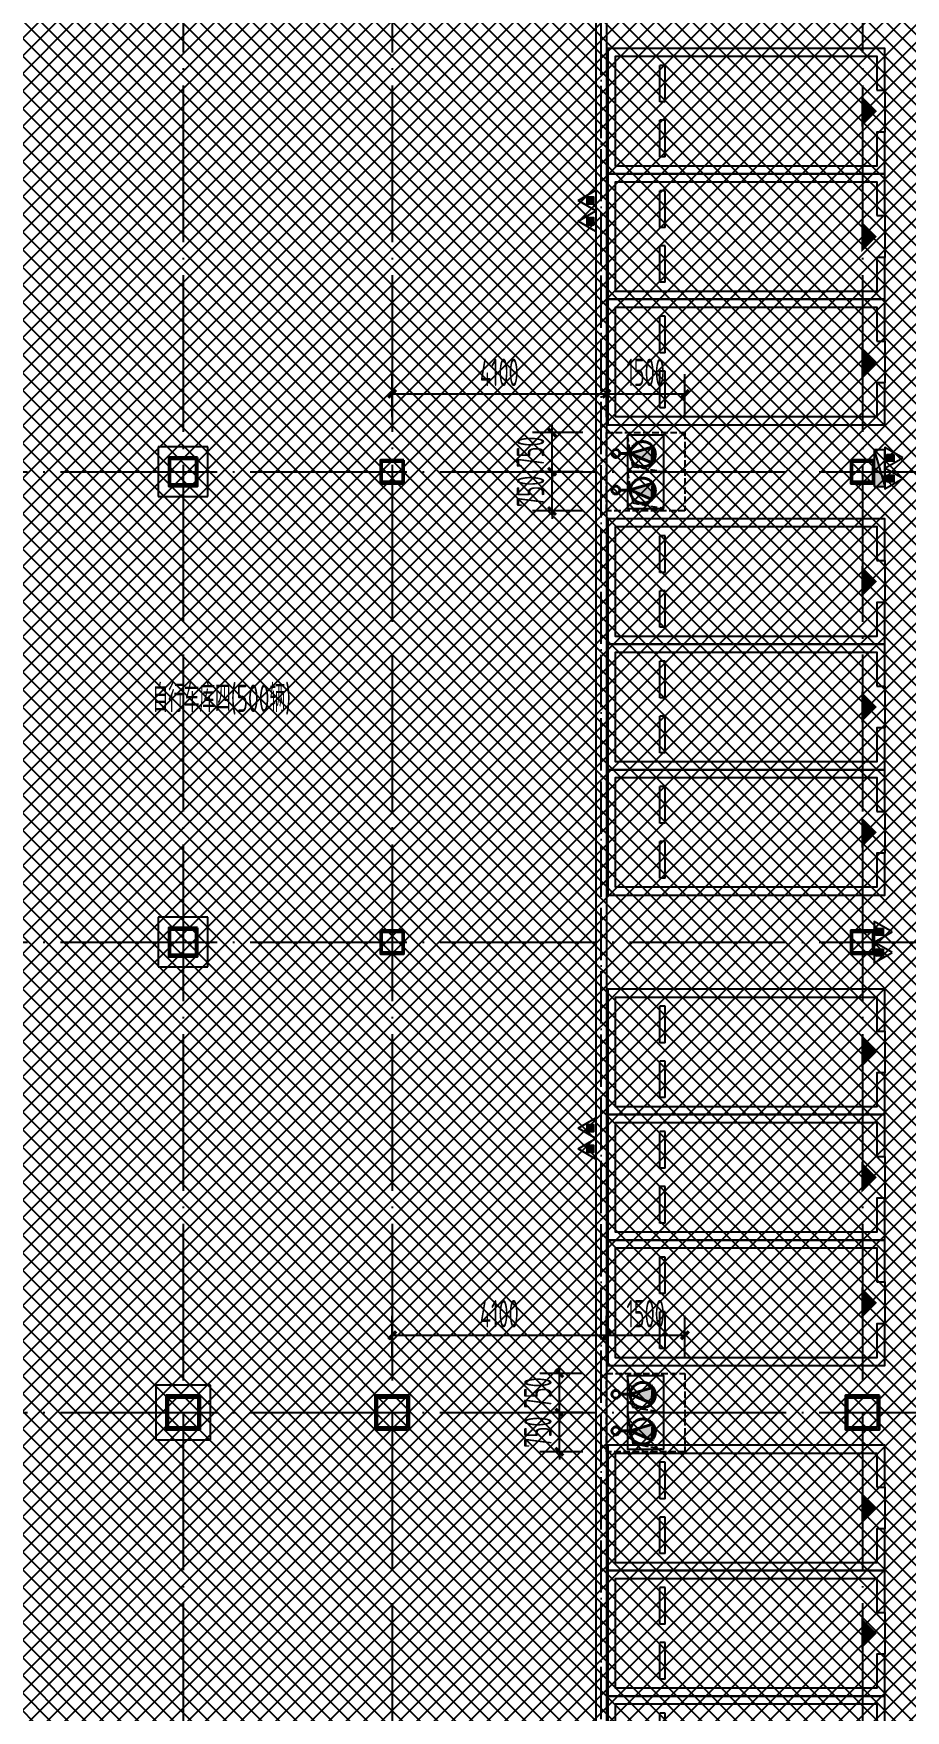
# Model space of a CAD drawing. Extents: x -473190 to 2138458, y -81875 to 2633646.
# Drawn here: x 474875 to 491559, y -33508 to -1423 of the extents above; entities that cross this region are included whole.
import ezdxf

# ---------------------------------------------------------------- set-up
doc = ezdxf.new("R2010")
doc.units = 0
doc.header["$LTSCALE"] = 1000
for name, pattern in [('DASH', [0.35, 0.25, -0.1]), ('DOTE', [2.42, 2, -0.2, 0.02, -0.2]), ('排水', [1.1, 1, -0.1])]:
    doc.linetypes.add(name, pattern=pattern)
for name, color, linetype in [('00-停车位', 67, 'Continuous'), ('A-COLUMN', 2, 'Continuous'), ('A-ROOM_NAME', 23, 'Continuous'), ('A-WALL', 2, 'Continuous'), ('DOTE', 1, 'DOTE'), ('PUB_DIM', 3, 'Continuous'), ('RF-QT', 30, 'Continuous'), ('W-EQUIP_消火栓', 7, 'Continuous'), ('W-EQUIP_灭火器', 7, 'Continuous'), ('排水', 4, 'Continuous'), ('集水坑', 4, 'Continuous')]:
    doc.layers.add(name, color=color, linetype=linetype)
doc.layers.add('GPS-污水', color=2, linetype='排水', lineweight=40)
doc.layers.add('钢柱', color=51, linetype='Continuous', lineweight=35)
doc.styles.add('8B2_02', font='tssdeng.shx', dxfattribs={"width": 0.6, "bigfont": 'TSSDCHN.shx'})
doc.styles.add('_TCH_DIM_T3', font='tssdeng.shx', dxfattribs={"width": 0.564706, "bigfont": '@@@tssdchn.shx'})
doc.styles.get("Standard").update_dxf_attribs({"font": 'gbenor.shx', "bigfont": 'gbcbig.shx'})
doc.dimstyles.new('_TCH_ARCH&&150', dxfattribs={"dimtxt": 525, "dimasz": 150, "dimexe": 375, "dimexo": 450, "dimgap": 150, "dimtad": 1, "dimdec": 0, "dimzin": 0, "dimdsep": 46, "dimtxsty": '_TCH_DIM_T3', "dimblk": 'ARCHTICK', "dimcen": 0.09, "dimclrt": 7, "dimazin": 2, "dimtfac": 1, "dimtdec": 0, "dimtix": 1, "dimtmove": 2, "dimatfit": 3, "dimfxl": 0, "dimtolj": 1, "dimtzin": 0, "dimarcsym": 0})

# ---------------------------------------------------------------- blocks, each defined once
blk = doc.blocks.new('车位2400x5300')
at = {"layer": '00-停车位', "color": 251}
for p, q in [((-875, -1000), (-175, -1000)), ((-875, -1100), (-875, -1000)), ((-875, -1100), (-175, -1100)), ((-175, -1100), (-175, -1000)), ((175, -1000), (875, -1000)), ((175, -1100), (175, -1000)), ((175, -1100), (875, -1100)), ((875, -1100), (875, -1000)), ((400, -5300), (-400, -5300))]:
    blk.add_line(p, q, dxfattribs=at)
blk.add_lwpolyline([(400, -5150), (400, -5300), (1200, -5300), (1200, 0), (-1200, 0), (-1200, -5300), (-400, -5300), (-400, -5150), (-1050, -5150), (-1050, -150), (1050, -150), (1050, -5150), (400, -5150)], dxfattribs=at)
blk.add_lwpolyline([(0, -5150, 0, 600, 0), (0, -4850, 600, 600, 0)], format="xyseb", dxfattribs=at)
blk = doc.blocks.new('$SB01_1')
h = blk.add_hatch(color=256)
h.dxf.hatch_style = 1
h.paths.add_polyline_path([(-0.381, -0.323), (0.5, 0), (-0.381, 0.323)])
h.paths.add_polyline_path([(0, 0), (0.002, 0), (0.002, 0.001), (0, 0.001)], flags=24)
h.paths.add_polyline_path([(0, -0.002), (0.003, -0.002), (0.003, -0.001), (0, -0.001)], flags=24)
h.paths.add_polyline_path([(0, -0.003), (0.003, -0.003), (0.003, -0.002), (0, -0.002)], flags=24)
for p, q in [((0.5, 0), (-0.381, 0.323)), ((-0.381, 0.323), (-0.381, -0.323)), ((0.5, 0), (-0.381, -0.323))]:
    blk.add_line(p, q)
blk.add_circle((0, 0), 0.5)
at = {"flags": 1}
for tag, p in [('UNIT', (0, 0)), ('SPEC', (0, -0.002)), ('WHAT', (0, -0.003))]:
    blk.add_attdef(tag, p, '', height=0.001, dxfattribs=at)
blk = doc.blocks.new('人防集水坑')
at = {"layer": 'GPS-污水', "linetype": '排水'}
for p, q in [((307486, 701151), (307284, 701151)), ((307486, 700451), (307284, 700451))]:
    blk.add_line(p, q, dxfattribs=at)
for centre in [(307561, 701151), (307561, 700451)]:
    blk.add_circle(centre, 75, dxfattribs=at)
at = {"layer": '集水坑', "linetype": 'DASH', "ltscale": 0.5}
blk.add_lwpolyline([(306241, 700051), (306241, 701551), (307741, 701551), (307741, 700051)], close=True, dxfattribs=at)
at = {"layer": '集水坑', "linetype": 'Continuous', "ltscale": 0.5}
for points in [[(306641, 701501), (306641, 700801), (307341, 700801), (307341, 701501)], [(306641, 700801), (306641, 700101), (307341, 700101), (307341, 700801)]]:
    blk.add_lwpolyline(points, close=True, dxfattribs=at)
at = {"layer": '集水坑', "linetype": 'DASH', "ltscale": 0.5}
for points in [[(307341, 700801), (307237, 701397), (306641, 701501)], [(307347, 700101), (307243, 700697), (306647, 700801)]]:
    blk.add_lwpolyline(points, dxfattribs=at)
at = {"layer": 'GPS-污水', "linetype": '排水', "xscale": -480.0000000000002, "yscale": 480.0000000000002, "zscale": 480.0000000000002, "rotation": 176.2535374729293}
for p in [(307045, 701164, 0), (307045, 700464, 0)]:
    blk.add_blockref('$SB01_1', p, dxfattribs=at)
blk = doc.blocks.new('_ArchTick')
at = {"color": 0, "linetype": 'ByBlock', "const_width": 0.4}
blk.add_lwpolyline([(-0.5, -0.5), (0.5, 0.5)], dxfattribs=at)
blk = doc.blocks.new('*D5207')
at = {"layer": 'Defpoints', "color": 0, "transparency": 16777216}
for p in [(47384, -212418), (48284, -212418), (48284, -213168)]:
    blk.add_point(p, dxfattribs=at)
at = {"layer": 'PUB_DIM', "color": 0, "lineweight": -2, "transparency": 16777216}
for p, q in [((47384, -212418), (47384, -212268)), ((47834, -212418), (47009, -212418)), ((47384, -213168), (47384, -212418)), ((47834, -213168), (47009, -213168)), ((47384, -213168), (47384, -213318))]:
    blk.add_line(p, q, dxfattribs=at)
at = {"layer": 'PUB_DIM', "color": 0, "lineweight": -2, "transparency": 16777216, "xscale": 150, "yscale": 150, "zscale": 150}
for p, rotation in [((47384, -212418), 270), ((47384, -213168), 90)]:
    blk.add_blockref('_ArchTick', p, dxfattribs=dict(at, rotation=rotation))
at = {"layer": 'PUB_DIM', "color": 7, "transparency": 16777216, "insert": (46972, -212793), "char_height": 525, "attachment_point": 5, "rotation": 90, "style": '_TCH_DIM_T3'}
blk.add_mtext('\\A1;750', dxfattribs=at)
blk = doc.blocks.new('*D5208')
at = {"layer": 'Defpoints', "color": 0, "transparency": 16777216}
for p in [(47384, -211668), (48284, -211668), (48284, -212418)]:
    blk.add_point(p, dxfattribs=at)
at = {"layer": 'PUB_DIM', "color": 0, "lineweight": -2, "transparency": 16777216}
for p, q in [((47834, -211668), (47009, -211668)), ((47384, -211668), (47384, -211518)), ((47384, -212418), (47384, -211668)), ((47834, -212418), (47009, -212418)), ((47384, -212418), (47384, -212568))]:
    blk.add_line(p, q, dxfattribs=at)
at = {"layer": 'PUB_DIM', "color": 0, "lineweight": -2, "transparency": 16777216, "xscale": 150, "yscale": 150, "zscale": 150}
for p, rotation in [((47384, -211668), 270), ((47384, -212418), 90)]:
    blk.add_blockref('_ArchTick', p, dxfattribs=dict(at, rotation=rotation))
at = {"layer": 'PUB_DIM', "color": 7, "transparency": 16777216, "insert": (46972, -212043), "char_height": 525, "attachment_point": 5, "rotation": 90, "style": '_TCH_DIM_T3'}
blk.add_mtext('\\A1;750', dxfattribs=at)
blk = doc.blocks.new('*D5209')
at = {"layer": 'Defpoints', "color": 0, "transparency": 16777216}
for p in [(47243, -193668), (48284, -193668), (48284, -194418)]:
    blk.add_point(p, dxfattribs=at)
at = {"layer": 'PUB_DIM', "color": 0, "lineweight": -2, "transparency": 16777216}
for p, q in [((47834, -193668), (46868, -193668)), ((47243, -193668), (47243, -193518)), ((47243, -194418), (47243, -193668)), ((47834, -194418), (46868, -194418)), ((47243, -194418), (47243, -194568))]:
    blk.add_line(p, q, dxfattribs=at)
at = {"layer": 'PUB_DIM', "color": 0, "lineweight": -2, "transparency": 16777216, "xscale": 150, "yscale": 150, "zscale": 150}
for p, rotation in [((47243, -193668), 270), ((47243, -194418), 90)]:
    blk.add_blockref('_ArchTick', p, dxfattribs=dict(at, rotation=rotation))
at = {"layer": 'PUB_DIM', "color": 7, "transparency": 16777216, "insert": (46831, -194043), "char_height": 525, "attachment_point": 5, "rotation": 90, "style": '_TCH_DIM_T3'}
blk.add_mtext('\\A1;750', dxfattribs=at)
blk = doc.blocks.new('*D5210')
at = {"layer": 'Defpoints', "color": 0, "transparency": 16777216}
for p in [(47243, -194418), (48284, -194418), (48284, -195168)]:
    blk.add_point(p, dxfattribs=at)
at = {"layer": 'PUB_DIM', "color": 0, "lineweight": -2, "transparency": 16777216}
for p, q in [((47834, -194418), (46868, -194418)), ((47243, -194418), (47243, -194268)), ((47243, -195168), (47243, -194418)), ((47834, -195168), (46868, -195168)), ((47243, -195168), (47243, -195318))]:
    blk.add_line(p, q, dxfattribs=at)
at = {"layer": 'PUB_DIM', "color": 0, "lineweight": -2, "transparency": 16777216, "xscale": 150, "yscale": 150, "zscale": 150}
for p, rotation in [((47243, -194418), 270), ((47243, -195168), 90)]:
    blk.add_blockref('_ArchTick', p, dxfattribs=dict(at, rotation=rotation))
at = {"layer": 'PUB_DIM', "color": 7, "transparency": 16777216, "insert": (46831, -194793), "char_height": 525, "attachment_point": 5, "rotation": 90, "style": '_TCH_DIM_T3'}
blk.add_mtext('\\A1;750', dxfattribs=at)
blk = doc.blocks.new('*D5292')
at = {"layer": 'Defpoints', "color": 0, "transparency": 16777216}
for p in [(48284, -192929), (44184, -193823), (48284, -193823)]:
    blk.add_point(p, dxfattribs=at)
at = {"layer": 'PUB_DIM', "color": 0, "lineweight": -2, "transparency": 16777216}
for p, q in [((44184, -193373), (44184, -192554)), ((48284, -193373), (48284, -192554)), ((44184, -192929), (48284, -192929))]:
    blk.add_line(p, q, dxfattribs=at)
at = {"layer": 'PUB_DIM', "color": 0, "lineweight": -2, "transparency": 16777216, "xscale": 150, "yscale": 150, "zscale": 150, "rotation": 180}
blk.add_blockref('_ArchTick', (44184, -192929), dxfattribs=at)
at = {"layer": 'PUB_DIM', "color": 0, "lineweight": -2, "transparency": 16777216, "xscale": 150, "yscale": 150, "zscale": 150}
blk.add_blockref('_ArchTick', (48284, -192929), dxfattribs=at)
at = {"layer": 'PUB_DIM', "color": 7, "transparency": 16777216, "insert": (46234, -192517), "char_height": 525, "attachment_point": 5, "style": '_TCH_DIM_T3'}
blk.add_mtext('\\A1;4100', dxfattribs=at)
blk = doc.blocks.new('*D5293')
at = {"layer": 'Defpoints', "color": 0, "transparency": 16777216}
for p in [(49784, -192929), (48284, -193823), (49784, -193823)]:
    blk.add_point(p, dxfattribs=at)
at = {"layer": 'PUB_DIM', "color": 0, "lineweight": -2, "transparency": 16777216}
for p, q in [((48284, -193373), (48284, -192554)), ((49784, -193373), (49784, -192554)), ((48284, -192929), (49784, -192929))]:
    blk.add_line(p, q, dxfattribs=at)
at = {"layer": 'PUB_DIM', "color": 0, "lineweight": -2, "transparency": 16777216, "xscale": 150, "yscale": 150, "zscale": 150, "rotation": 180}
blk.add_blockref('_ArchTick', (48284, -192929), dxfattribs=at)
at = {"layer": 'PUB_DIM', "color": 0, "lineweight": -2, "transparency": 16777216, "xscale": 150, "yscale": 150, "zscale": 150}
blk.add_blockref('_ArchTick', (49784, -192929), dxfattribs=at)
at = {"layer": 'PUB_DIM', "color": 7, "transparency": 16777216, "insert": (49034, -192517), "char_height": 525, "attachment_point": 5, "style": '_TCH_DIM_T3'}
blk.add_mtext('\\A1;1500', dxfattribs=at)
blk = doc.blocks.new('*D5294')
at = {"layer": 'Defpoints', "color": 0, "transparency": 16777216}
for p in [(48284, -210940), (44184, -211834), (48284, -211834)]:
    blk.add_point(p, dxfattribs=at)
at = {"layer": 'PUB_DIM', "color": 0, "lineweight": -2, "transparency": 16777216}
for p, q in [((44184, -211384), (44184, -210565)), ((48284, -211384), (48284, -210565)), ((44184, -210940), (48284, -210940))]:
    blk.add_line(p, q, dxfattribs=at)
at = {"layer": 'PUB_DIM', "color": 0, "lineweight": -2, "transparency": 16777216, "xscale": 150, "yscale": 150, "zscale": 150, "rotation": 180}
blk.add_blockref('_ArchTick', (44184, -210940), dxfattribs=at)
at = {"layer": 'PUB_DIM', "color": 0, "lineweight": -2, "transparency": 16777216, "xscale": 150, "yscale": 150, "zscale": 150}
blk.add_blockref('_ArchTick', (48284, -210940), dxfattribs=at)
at = {"layer": 'PUB_DIM', "color": 7, "transparency": 16777216, "insert": (46234, -210527), "char_height": 525, "attachment_point": 5, "style": '_TCH_DIM_T3'}
blk.add_mtext('\\A1;4100', dxfattribs=at)
blk = doc.blocks.new('*D5295')
at = {"layer": 'Defpoints', "color": 0, "transparency": 16777216}
for p in [(49784, -210940), (48284, -211834), (49784, -211834)]:
    blk.add_point(p, dxfattribs=at)
at = {"layer": 'PUB_DIM', "color": 0, "lineweight": -2, "transparency": 16777216}
for p, q in [((48284, -211384), (48284, -210565)), ((49784, -211384), (49784, -210565)), ((48284, -210940), (49784, -210940))]:
    blk.add_line(p, q, dxfattribs=at)
at = {"layer": 'PUB_DIM', "color": 0, "lineweight": -2, "transparency": 16777216, "xscale": 150, "yscale": 150, "zscale": 150, "rotation": 180}
blk.add_blockref('_ArchTick', (48284, -210940), dxfattribs=at)
at = {"layer": 'PUB_DIM', "color": 0, "lineweight": -2, "transparency": 16777216, "xscale": 150, "yscale": 150, "zscale": 150}
blk.add_blockref('_ArchTick', (49784, -210940), dxfattribs=at)
at = {"layer": 'PUB_DIM', "color": 7, "transparency": 16777216, "insert": (49034, -210527), "char_height": 525, "attachment_point": 5, "style": '_TCH_DIM_T3'}
blk.add_mtext('\\A1;1500', dxfattribs=at)
blk = doc.blocks.new('A$C00330F2E')
at = {"layer": 'A-COLUMN'}
for p, q in [((5325, -161850), (4375, -161850)), ((4375, -161850), (4375, -162800)), ((5325, -162800), (5325, -161850)), ((4375, -162800), (5325, -162800)), ((5325, -170850), (4375, -170850)), ((4375, -170850), (4375, -171800)), ((5325, -171800), (5325, -170850)), ((4375, -171800), (5325, -171800)), ((5375, -179800), (4325, -179800)), ((4325, -179800), (4325, -180850)), ((5375, -180850), (5375, -179800)), ((4325, -180850), (5375, -180850))]:
    blk.add_line(p, q, dxfattribs=at)
at = {"layer": '钢柱', "color": 4, "lineweight": 35}
for points in [[(5125, -162050), (4575, -162050), (4575, -162600), (5125, -162600)], [(5095, -162570), (4605, -162570), (4605, -162080), (5095, -162080)], [(9075, -162100), (8625, -162100), (8625, -162550), (9075, -162550)], [(9045, -162520), (8655, -162520), (8655, -162130), (9045, -162130)], [(18075, -162100), (17625, -162100), (17625, -162550), (18075, -162550)], [(18045, -162520), (17655, -162520), (17655, -162130), (18045, -162130)], [(5125, -171050), (4575, -171050), (4575, -171600), (5125, -171600)], [(5095, -171570), (4605, -171570), (4605, -171080), (5095, -171080)], [(9075, -171100), (8625, -171100), (8625, -171550), (9075, -171550)], [(9045, -171520), (8655, -171520), (8655, -171130), (9045, -171130)], [(18075, -171100), (17625, -171100), (17625, -171550), (18075, -171550)], [(18045, -171520), (17655, -171520), (17655, -171130), (18045, -171130)], [(5175, -180000), (4525, -180000), (4525, -180650), (5175, -180650)], [(5135, -180610), (4565, -180610), (4565, -180040), (5135, -180040)], [(9175, -180000), (8525, -180000), (8525, -180650), (9175, -180650)], [(9135, -180610), (8565, -180610), (8565, -180040), (9135, -180040)], [(18175, -180000), (17525, -180000), (17525, -180650), (18175, -180650)], [(18135, -180610), (17565, -180610), (17565, -180040), (18135, -180040)]]:
    blk.add_lwpolyline(points, close=True, dxfattribs=at)
blk = doc.blocks.new('A$C4F5A101F')
at = {"layer": 'DOTE', "color": 16, "linetype": 'DOTE', "ltscale": 1.5}
for p, q in [((-251939.7, 16373.7), (-251939.7, -213765.2)), ((-247939.7, 16373.7), (-247939.7, -213765.2)), ((-238939.7, 16373.7), (-238939.7, -213765.2)), ((-297848.4, -165257.4), (-173939.7, -165257.4)), ((-297848.4, -174257.4), (-173939.7, -174257.4)), ((-297848.4, -183257.4), (-173939.7, -183257.4))]:
    blk.add_line(p, q, dxfattribs=at)
blk = doc.blocks.new('A$C2B5B1B2C')
at = {"layer": 'DOTE', "linetype": 'DOTE', "ltscale": 0.5}
blk.add_line((13725, -179425), (13725, -126325), dxfattribs=at)
blk = doc.blocks.new('$TwtSys$00000434')
for p, q in [((-0.5, 0.5), (-0.5, -0.5)), ((-0.5, -0.5), (0.5, 0.5)), ((0.5, 0.5), (-0.5, 0.5)), ((0.5, -0.5), (0.5, 0.5)), ((-0.5, -0.5), (0.5, -0.5))]:
    blk.add_line(p, q)
blk.add_solid([(0.5, -0.5), (0.5, 0.5), (-0.5, -0.5)])
blk = doc.blocks.new('$TwtSys$00000546')
h = blk.add_hatch()
h.set_pattern_fill('ANSI31', color=256, scale=200, style=0)
h.set_pattern_definition([(45, (-38543.802, -6670.83), (-17.67767, 17.67767), [])])
h.paths.add_polyline_path([(-65, 174), (65, 174), (65, 44), (-65, 44)])
for points in [[(0, 344), (-198, 0), (198, 0)], [(-65, 174), (65, 174), (65, 44), (-65, 44)]]:
    blk.add_lwpolyline(points, close=True)
blk = doc.blocks.new('ADFASDF')
h = blk.add_hatch()
h.set_pattern_fill('ANSI37', color=8, scale=150)
h.set_pattern_definition([(45, (0, 0), (-168.3798, 168.3798), []), (135, (0, 0), (-168.3798, -168.3798), [])])
h.paths.add_polyline_path([(521397, 239186), (521397, 224886), (539697, 224886), (539697, 169261), (524947, 169261), (524947, 171211), (527822, 171211), (527922, 176611), (501318, 176611), (501125, 109884), (530547, 109887), (530547, 107449), (538188, 100503), (536147, 98236), (540086, 94690), (517812, 69953), (517812, 59790), (482108, 20136), (405247, 20136), (405247, 26086), (391997, 40436), (391997, 64736), (399997, 64738), (399997, 239186), (409022, 239186)])
blk = doc.blocks.new('A$C3672542B')
at = {"layer": '排水', "color": 3, "linetype": 'DASH'}
for points in [[(51024.2, -192427.7, 0, 0, 0), (50312.3, -193139.6, 160, 0, 0), (49888.1, -193563.9, 0, 0, 0)], [(51024.2, -196408.7, 0, 0, 0), (50312.3, -195696.8, 160, 0, 0), (49888.1, -195272.6, 0, 0, 0)], [(51024.2, -210427.7, 0, 0, 0), (50312.3, -211139.6, 160, 0, 0), (49888.1, -211563.9, 0, 0, 0)], [(51024.2, -214408.7, 0, 0, 0), (50312.3, -213696.8, 160, 0, 0), (49888.1, -213272.6, 0, 0, 0)]]:
    blk.add_lwpolyline(points, format="xyseb", dxfattribs=at)
at = {"layer": '集水坑', "linetype": 'Continuous', "rotation": 180}
for p in [(356024.7, 506382.5), (356024.7, 488382.5)]:
    blk.add_blockref('人防集水坑', p, dxfattribs=at)
at = {"layer": 'PUB_DIM'}
for p1, p2, distance, picture, middle in [((44183.7, -193823.4), (48283.7, -193823.4), 894.3, '*D5292', (46233.7, -192516.6)), ((48283.7, -193823.4), (49783.7, -193823.4), 894.3, '*D5293', (49033.7, -192516.6)), ((48283.7, -194418.2), (48283.7, -193668.2), 1040.5, '*D5209', (46830.7, -194043.2)), ((48283.7, -195168.2), (48283.7, -194418.2), 1040.5, '*D5210', (46830.7, -194793.2)), ((44183.7, -211834.2), (48283.7, -211834.2), 894.3, '*D5294', (46233.7, -210527.4)), ((48283.7, -211834.2), (49783.7, -211834.2), 894.3, '*D5295', (49033.7, -210527.4)), ((48283.7, -212418.2), (48283.7, -211668.2), 899.4, '*D5208', (46971.8, -212043.2)), ((48283.7, -213168.2), (48283.7, -212418.2), 899.4, '*D5207', (46971.8, -212793.2))]:
    dim = blk.add_aligned_dim(p1=p1, p2=p2, distance=distance, dimstyle='_TCH_ARCH&&150', dxfattribs=at)
    dim.commit()
    dim.dimension.update_dxf_attribs({"geometry": picture, "text_midpoint": middle})

msp = doc.modelspace()

# ---------------------------------------------------------------- linework, layer by layer
at = {"layer": 'A-WALL'}
for p, q in [((485637.2, -807.6), (485637.2, -36782.6)), ((485837.2, -907.6), (485837.2, -36682.6))]:
    msp.add_line(p, q, dxfattribs=at)

# ---------------------------------------------------------------- block references
for name, p in [('A$C3672542B', (437553.5, 184610.6)), ('ADFASDF', (49490, -74243.9)), ('A$C2B5B1B2C', (472012.2, 138492.4)), ('A$C00330F2E', (472887.2, 152517.4)), ('A$C00330F2E', (472887.2, 152517.4))]:
    msp.add_blockref(name, p)
at = {"layer": '00-停车位', "rotation": 90}
for p in [(485862.2, -2907.6), (485862.2, -5307.6), (485862.2, -7707.6), (485862.2, -11907.6), (485862.2, -14307.6), (485862.2, -16707.6), (485862.2, -20907.6), (485862.2, -23307.6), (485862.2, -25707.6), (485862.2, -29632.6), (485862.2, -32032.6), (485862.2, -34432.6)]:
    msp.add_blockref('车位2400x5300', p, dxfattribs=at)
at = {"layer": 'RF-QT'}
msp.add_blockref('A$C4F5A101F', (729676.9, 155449.8), dxfattribs=at)
at = {"layer": 'W-EQUIP_消火栓', "xscale": 700, "yscale": 200, "zscale": 700, "rotation": 270}
msp.add_blockref('$TwtSys$00000434', (491062.2, -9738), dxfattribs=at)
at = {"layer": 'W-EQUIP_灭火器', "xscale": -1, "rotation": 90.00000500895636}
for p in [(485637.2, -4618.8), (485637.2, -5015.5), (485637.2, -22366.3), (485637.2, -22763.1)]:
    msp.add_blockref('$TwtSys$00000546', p, dxfattribs=at)
at = {"layer": 'W-EQUIP_灭火器', "rotation": 270}
for p in [(491162.2, -9539.6), (491162.2, -9936.4), (490957.6, -18610.4), (490957.6, -19007.2)]:
    msp.add_blockref('$TwtSys$00000546', p, dxfattribs=at)

# ---------------------------------------------------------------- texts
at = {"layer": 'A-ROOM_NAME', "style": '8B2_02', "width": 0.6}
msp.add_text('自行车库四(500辆)', height=525, dxfattribs=at).set_placement((477151.4, -14404.6))

doc.saveas('drawing.dxf')
